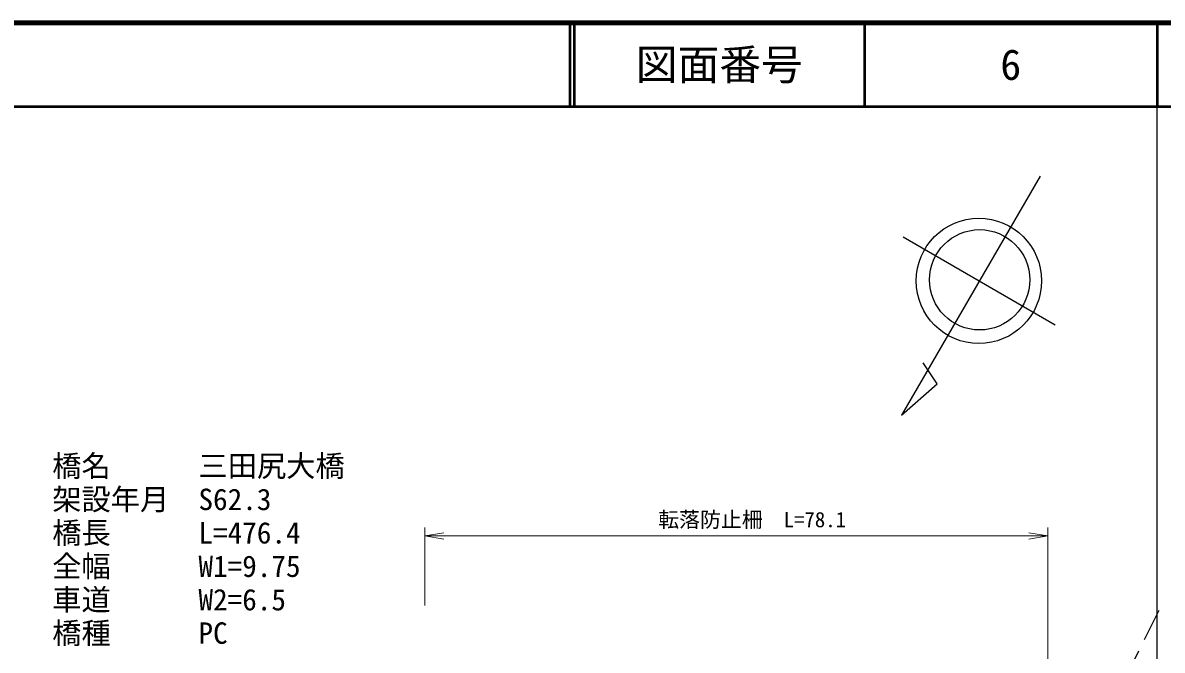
# Model space of a CAD drawing. Units: millimetres, scale not verified. Extents: x 40000 to 680000, y 20000 to 380000.
# Drawn here: x 443267 to 579623, y 304922 to 380000 of the extents above; entities that cross this region are included whole.
import ezdxf
from ezdxf.enums import TextEntityAlignment as Align

# ---------------------------------------------------------------- set-up
doc = ezdxf.new("R2010")
doc.units = ezdxf.units.MM
doc.header["$LTSCALE"] = 1000
doc.linetypes.add('DASHED', pattern=[7.5, 6, -1.5])
for name, color, linetype, lineweight in [('M-BGD', 7, 'Continuous', 25), ('M-STR-HTXT', 7, 'Continuous', 13), ('M-STR-STRD', 7, 'Continuous', 25), ('M-TTL', 2, 'Continuous', 140), ('M-TTL-BAND', 7, 'Continuous', 25), ('M-TTL-LINE', 7, 'Continuous', 50)]:
    doc.layers.add(name, color=color, linetype=linetype, lineweight=lineweight)
doc.layers.add('M-TTL-TXT', color=7, linetype='Continuous')
doc.styles.add('ＭＳ ゴシック', font='')
doc.styles.get('ＭＳ ゴシック').set_extended_font_data('MS Gothic')

# ---------------------------------------------------------------- blocks, each defined once
blk = doc.blocks.new('open_arrow')
at = {"color": 0, "linetype": 'Continuous', "lineweight": -2}
blk.add_lwpolyline([(7.5, 1.25), (0, 0), (7.5, -1.25)], dxfattribs=at)

msp = doc.modelspace()

# ---------------------------------------------------------------- linework, layer by layer
at = {"layer": 'M-BGD', "linetype": 'DASHED'}
msp.add_line((564205, 279304), (579246, 309731), dxfattribs=at)
at = {"layer": 'M-STR-HTXT'}
for p, q in [((491389, 310285), (491389, 319589)), ((565929, 290979), (565929, 319589)), ((491389, 318589), (565929, 318589))]:
    msp.add_line(p, q, dxfattribs=at)
at = {"layer": 'M-STR-STRD'}
for p, q in [((565000, 361633), (548420, 333067)), ((566802, 343822), (548640, 354364)), ((552678, 336806), (551034, 339317)), ((548420, 333067), (552678, 336806))]:
    msp.add_line(p, q, dxfattribs=at)
for centre, radius in [((557685, 349114), 7500), ((557772, 349246), 6000)]:
    msp.add_circle(centre, radius, dxfattribs=at)
at = {"layer": 'M-TTL'}
msp.add_line((680000, 380000), (40000, 380000), dxfattribs=at)
at = {"layer": 'M-TTL-BAND'}
msp.add_line((579000, 20000), (579000, 370000), dxfattribs=at)
at = {"layer": 'M-TTL-LINE'}
for p, q in [((508747, 380000), (508747, 370000)), ((509247, 380000), (509247, 370000)), ((543997, 380000), (543997, 370000)), ((579000, 380000), (579000, 370000)), ((40000, 370000), (680000, 370000))]:
    msp.add_line(p, q, dxfattribs=at)

# ---------------------------------------------------------------- block references
at = {"layer": 'M-STR-HTXT', "xscale": 300, "yscale": 300}
msp.add_blockref('open_arrow', (491389, 318589), dxfattribs=at)
at = {"layer": 'M-STR-HTXT', "xscale": 300, "yscale": 300, "rotation": 180}
msp.add_blockref('open_arrow', (565929, 318589), dxfattribs=at)

# ---------------------------------------------------------------- texts
at = {"layer": 'M-STR-HTXT', "style": 'ＭＳ ゴシック'}
for s, p in [('橋名\u3000\u3000\u3000三田尻大橋', (446790, 324918)), ('架設年月\u3000S62.3', (446790, 320918)), ('橋長\u3000\u3000\u3000L=476.4', (446790, 316918)), ('全幅\u3000\u3000\u3000W1=9.75', (446790, 312918)), ('車道\u3000\u3000\u3000W2=6.5', (446790, 308918)), ('橋種\u3000\u3000\u3000PC', (446790, 304918))]:
    msp.add_text(s, height=2566, dxfattribs=at).set_placement(p, align=Align.BOTTOM_LEFT)
msp.add_text('転落防止柵\u3000L=78.1', height=1833, dxfattribs=at).set_placement((530551, 319089), align=Align.BOTTOM_CENTER)
at = {"layer": 'M-TTL-TXT', "style": 'ＭＳ ゴシック'}
for s, p in [('図面番号', (526622, 375000)), ('6', (561497, 375000))]:
    msp.add_text(s, height=3666, dxfattribs=at).set_placement(p, align=Align.MIDDLE_CENTER)

doc.saveas('drawing.dxf')
